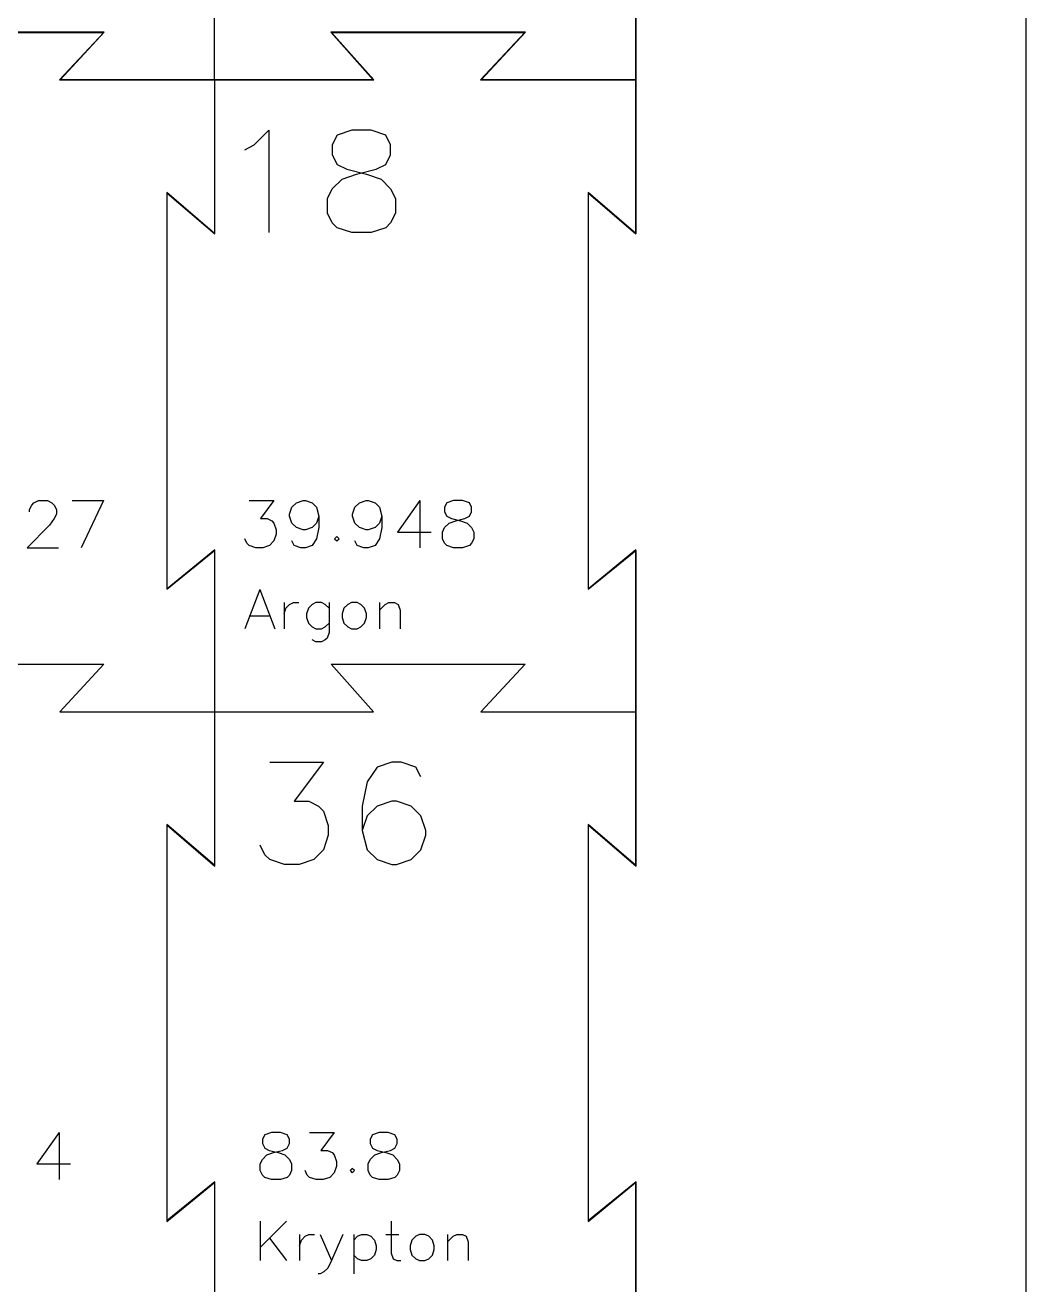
# Model space of a CAD drawing. Extents: x 0 to 297, y 0 to 210.
# Drawn here: x 261.62 to 296.95, y 119.47 to 163.94 of the extents above; entities that cross this region are included whole.
import ezdxf

# ---------------------------------------------------------------- set-up
doc = ezdxf.new("R2010")
doc.units = 0
doc.layers.get('0').update_dxf_attribs({"linetype": 'CONTINUOUS'})

msp = doc.modelspace()

# ---------------------------------------------------------------- linework, layer by layer
at = {"color": 1}
for p, q in [((296.950071, 198.838909), (296.950071, 11.161079)), ((283.17623, 164.867138), (283.17623, 162.008694)), ((283.185245, 162.008694), (283.185245, 164.867138)), ((264.415138, 163.692834), (257.539994, 163.692834)), ((257.561308, 163.682997), (264.393004, 163.682997)), ((264.393004, 163.682997), (262.831403, 162.004163)), ((262.852717, 162.014), (264.415138, 163.692834)), ((272.41143, 163.692446), (273.909091, 162.013612)), ((279.286573, 163.692446), (272.41143, 163.692446)), ((273.929585, 162.004597), (272.431923, 163.683431)), ((272.431923, 163.683431), (279.26526, 163.683431)), ((279.26526, 163.683431), (277.702839, 162.004597)), ((277.723332, 162.013612), (279.286573, 163.692446)), ((262.831403, 162.004163), (264.637287, 162.004163)), ((264.637287, 162.014), (262.852717, 162.014)), ((266.453007, 162.014), (264.637287, 162.014)), ((264.637287, 162.004163), (266.453007, 162.004163)), ((268.309713, 162.014), (266.453007, 162.014)), ((266.453007, 162.004163), (268.309713, 162.004163)), ((268.304542, 162.009081), (268.304542, 159.308027)), ((268.314379, 162.009081), (268.304542, 162.009081)), ((270.316999, 162.013612), (268.30946, 162.013612)), ((268.30946, 162.013612), (268.30946, 162.004597)), ((268.30946, 162.004597), (270.316999, 162.004597)), ((268.309713, 162.004163), (268.309713, 162.014)), ((268.314379, 159.308027), (268.314379, 162.009081)), ((273.909091, 162.013612), (270.316999, 162.013612)), ((270.316999, 162.004597), (273.929585, 162.004597)), ((277.702839, 162.004597), (279.508722, 162.004597)), ((279.508722, 162.013612), (277.723332, 162.013612)), ((281.324442, 162.013612), (279.508722, 162.013612)), ((279.508722, 162.004597), (281.324442, 162.004597)), ((283.181149, 162.013612), (281.324442, 162.013612)), ((281.324442, 162.004597), (283.181149, 162.004597)), ((283.17623, 162.009081), (283.17623, 159.308027)), ((283.185245, 162.009081), (283.17623, 162.009081)), ((283.17623, 162.008694), (283.185245, 162.008694)), ((283.181149, 162.004597), (283.181149, 162.013612)), ((283.185245, 159.308027), (283.185245, 162.009081)), ((268.304542, 159.308027), (268.304542, 156.588119)), ((268.314379, 156.566806), (268.314379, 159.308027)), ((283.17623, 159.308027), (283.17623, 156.587299)), ((283.185245, 156.566806), (283.185245, 159.308027)), ((268.304542, 156.588119), (266.625718, 158.025949)), ((266.625718, 158.025949), (266.625718, 144.022275)), ((266.635555, 144.042768), (266.635555, 158.004636)), ((266.635555, 158.004636), (268.314379, 156.566806)), ((283.17623, 156.587299), (281.497407, 158.025949)), ((281.497407, 158.025949), (281.497407, 144.022275)), ((281.506422, 144.041949), (281.506422, 158.005455)), ((281.506422, 158.005455), (283.185245, 156.566806)), ((268.314379, 145.413379), (266.635555, 144.042768)), ((268.314379, 142.559853), (268.314379, 145.413379)), ((283.185245, 145.413379), (281.506422, 144.041949)), ((283.185245, 142.559853), (283.185245, 145.413379)), ((266.625718, 144.022275), (268.304542, 145.392886)), ((268.304542, 145.392886), (268.304542, 142.559853)), ((281.497407, 144.022275), (283.17623, 145.393705)), ((283.17623, 145.393705), (283.17623, 142.559853)), ((268.304542, 142.559853), (268.304542, 139.701408)), ((268.314379, 139.701408), (268.314379, 142.559853)), ((283.17623, 142.559853), (283.17623, 139.701408)), ((283.185245, 139.701408), (283.185245, 142.559853)), ((257.550291, 141.380629), (264.404093, 141.380629)), ((264.404093, 141.380629), (262.84219, 139.701796)), ((273.919499, 139.701796), (272.421727, 141.380629)), ((272.421727, 141.380629), (279.275528, 141.380629)), ((279.275528, 141.380629), (277.713626, 139.701796)), ((262.84219, 139.701796), (264.637308, 139.701796)), ((268.302336, 139.701796), (268.302336, 137.000742)), ((268.317093, 139.701796), (268.302336, 139.701796)), ((268.304542, 139.701408), (268.314379, 139.701408)), ((268.317093, 137.000742), (268.317093, 139.701796)), ((270.317299, 139.701796), (273.919499, 139.701796)), ((277.713626, 139.701796), (279.508743, 139.701796)), ((283.173771, 139.701796), (283.173771, 137.000742)), ((283.188528, 139.701796), (283.173771, 139.701796)), ((283.17623, 139.701408), (283.185245, 139.701408)), ((283.188528, 137.000742), (283.188528, 139.701796)), ((268.302336, 137.000742), (268.302336, 134.285752)), ((268.317093, 134.253782), (268.317093, 137.000742)), ((283.173771, 137.000742), (283.173771, 134.285752)), ((283.188528, 134.253782), (283.188528, 137.000742)), ((268.302336, 134.285752), (266.623512, 135.724402)), ((266.623512, 135.724402), (266.623512, 121.709251)), ((266.638269, 121.740402), (266.638269, 135.692432)), ((266.638269, 135.692432), (268.317093, 134.253782)), ((283.173771, 134.285752), (281.494948, 135.724402)), ((281.494948, 135.724402), (281.494948, 121.709251)), ((281.509704, 121.740402), (281.509704, 135.692432)), ((281.509704, 135.692432), (283.188528, 134.253782)), ((266.623512, 121.709251), (268.302336, 123.081502)), ((268.317093, 123.111832), (266.638269, 121.740402)), ((268.302336, 123.081502), (268.302336, 120.252567)), ((268.317093, 120.252567), (268.317093, 123.111832)), ((281.494948, 121.709251), (283.173771, 123.081502)), ((283.188528, 123.111832), (281.509704, 121.740402)), ((283.173771, 123.081502), (283.173771, 120.252567)), ((283.188528, 120.252567), (283.188528, 123.111832)), ((268.302336, 120.252567), (268.302336, 117.394123)), ((268.317093, 117.394123), (268.317093, 120.252567)), ((283.173771, 120.252567), (283.173771, 117.394123)), ((283.188528, 117.394123), (283.188528, 120.252567))]:
    msp.add_line(p, q, dxfattribs=at)
at = {"color": 5}
for p, q in [((269.711001, 159.708239), (270.229338, 160.226579)), ((270.229338, 160.226579), (270.229338, 156.614567)), ((273.148392, 160.226579), (272.635512, 160.05198)), ((273.835871, 160.226579), (273.148392, 160.226579)), ((274.354207, 160.05198), (273.835871, 160.226579)), ((269.372718, 159.539096), (269.711001, 159.708239)), ((272.635512, 160.05198), (272.460914, 159.708239)), ((272.460914, 159.708239), (272.460914, 159.364498)), ((274.523349, 159.708239), (274.354207, 160.05198)), ((274.523349, 159.364498), (274.523349, 159.708239)), ((272.460914, 159.364498), (272.635512, 159.020756)), ((274.354207, 159.020756), (274.523349, 159.364498)), ((272.635512, 159.020756), (272.979251, 158.851614)), ((272.979251, 158.851614), (273.666729, 158.677015)), ((273.32299, 158.677015), (274.010468, 158.851614)), ((274.010468, 158.851614), (274.354207, 159.020756)), ((272.460914, 158.164131), (272.810109, 158.502416)), ((272.810109, 158.502416), (273.32299, 158.677015)), ((273.666729, 158.677015), (274.185066, 158.502416)), ((274.185066, 158.502416), (274.523349, 158.164131)), ((272.291773, 157.814934), (272.460914, 158.164131)), ((274.523349, 158.164131), (274.697947, 157.814934)), ((272.291773, 157.30205), (272.291773, 157.814934)), ((274.697947, 157.814934), (274.697947, 157.30205)), ((272.460914, 156.958309), (272.291773, 157.30205)), ((274.697947, 157.30205), (274.523349, 156.958309)), ((272.635512, 156.786438), (272.460914, 156.958309)), ((273.148392, 156.614567), (272.635512, 156.786438)), ((273.835871, 156.614567), (273.148392, 156.614567)), ((274.354207, 156.786438), (273.835871, 156.614567)), ((274.523349, 156.958309), (274.354207, 156.786438)), ((261.769759, 146.841486), (261.850342, 146.997618)), ((261.769759, 146.760902), (261.769759, 146.841486)), ((261.850342, 146.997618), (261.930926, 147.078202)), ((261.930926, 147.078202), (262.087056, 147.158786)), ((262.087056, 147.158786), (262.404354, 147.158786)), ((262.404354, 147.158786), (262.565521, 147.078202)), ((262.565521, 147.078202), (262.643586, 146.997618)), ((262.643586, 146.997618), (262.721652, 146.841486)), ((262.721652, 146.841486), (262.721652, 146.680318)), ((263.278182, 147.158786), (264.388723, 147.158786)), ((264.388723, 147.158786), (263.595479, 145.491703)), ((269.531376, 147.158786), (270.402686, 147.158786)), ((270.402686, 147.158786), (269.929257, 146.524186)), ((270.959216, 146.680318), (271.037281, 146.919552)), ((271.037281, 146.919552), (271.198448, 147.078202)), ((271.198448, 147.078202), (271.435162, 147.158786)), ((271.435162, 147.158786), (271.515746, 147.158786)), ((271.515746, 147.158786), (271.75246, 147.078202)), ((271.75246, 147.078202), (271.911109, 146.919552)), ((271.911109, 146.919552), (271.989174, 146.602252)), ((273.180299, 146.680318), (273.258365, 146.919552)), ((273.258365, 146.919552), (273.419532, 147.078202)), ((273.419532, 147.078202), (273.656246, 147.158786)), ((273.656246, 147.158786), (273.736829, 147.158786)), ((273.736829, 147.158786), (273.973543, 147.078202)), ((273.973543, 147.078202), (274.132192, 146.919552)), ((274.132192, 146.919552), (274.210258, 146.602252)), ((275.560032, 147.158786), (274.766788, 146.045719)), ((275.560032, 147.158786), (275.560032, 145.491703)), ((276.511925, 147.078202), (276.431341, 146.919552)), ((276.431341, 146.919552), (276.431341, 146.760902)), ((276.431341, 146.760902), (276.511925, 146.602252)), ((276.748639, 147.158786), (276.511925, 147.078202)), ((277.065936, 147.158786), (276.748639, 147.158786)), ((277.305169, 147.078202), (277.065936, 147.158786)), ((277.383234, 146.919552), (277.305169, 147.078202)), ((277.305169, 146.602252), (277.383234, 146.760902)), ((277.383234, 146.760902), (277.383234, 146.919552)), ((262.643586, 146.524186), (262.484938, 146.284953)), ((262.721652, 146.680318), (262.643586, 146.524186)), ((269.929257, 146.524186), (270.165972, 146.524186)), ((270.165972, 146.524186), (270.32462, 146.443602)), ((270.32462, 146.443602), (270.402686, 146.363018)), ((270.402686, 146.363018), (270.483269, 146.126303)), ((270.959216, 146.602252), (270.959216, 146.680318)), ((271.037281, 146.363018), (270.959216, 146.602252)), ((271.198448, 146.206887), (271.037281, 146.363018)), ((271.911109, 146.363018), (271.75246, 146.206887)), ((271.989174, 146.602252), (271.911109, 146.363018)), ((271.989174, 146.602252), (271.989174, 146.206887)), ((273.180299, 146.602252), (273.180299, 146.680318)), ((273.258365, 146.363018), (273.180299, 146.602252)), ((273.419532, 146.206887), (273.258365, 146.363018)), ((274.132192, 146.363018), (273.973543, 146.206887)), ((274.210258, 146.602252), (274.132192, 146.363018)), ((274.210258, 146.602252), (274.210258, 146.206887)), ((276.431341, 146.206887), (276.592508, 146.363018)), ((276.511925, 146.602252), (276.670574, 146.524186)), ((276.592508, 146.363018), (276.829222, 146.443602)), ((276.670574, 146.524186), (276.987871, 146.443602)), ((276.829222, 146.443602), (277.14652, 146.524186)), ((276.987871, 146.443602), (277.227104, 146.363018)), ((277.14652, 146.524186), (277.305169, 146.602252)), ((277.227104, 146.363018), (277.383234, 146.206887)), ((262.484938, 146.284953), (261.691693, 145.491703)), ((270.483269, 145.967653), (270.402686, 145.729678)), ((270.483269, 146.126303), (270.483269, 145.967653)), ((271.435162, 146.126303), (271.198448, 146.206887)), ((271.515746, 146.126303), (271.435162, 146.126303)), ((271.75246, 146.206887), (271.515746, 146.126303)), ((271.989174, 146.206887), (271.911109, 145.809003)), ((272.623769, 145.889587), (272.545704, 145.809003)), ((272.704353, 145.809003), (272.623769, 145.889587)), ((273.656246, 146.126303), (273.419532, 146.206887)), ((273.736829, 146.126303), (273.656246, 146.126303)), ((273.973543, 146.206887), (273.736829, 146.126303)), ((274.210258, 146.206887), (274.132192, 145.809003)), ((274.766788, 146.045719), (275.957913, 146.045719)), ((276.353276, 146.045719), (276.431341, 146.206887)), ((276.353276, 145.809003), (276.353276, 146.045719)), ((277.383234, 146.206887), (277.463818, 146.045719)), ((277.463818, 146.045719), (277.463818, 145.809003)), ((261.691693, 145.491703), (262.802235, 145.491703)), ((269.450793, 145.650353), (269.372727, 145.809003)), ((269.531376, 145.571028), (269.450793, 145.650353)), ((269.76809, 145.491703), (269.531376, 145.571028)), ((270.007323, 145.491703), (269.76809, 145.491703)), ((270.246555, 145.571028), (270.007323, 145.491703)), ((270.402686, 145.729678), (270.246555, 145.571028)), ((271.117864, 145.571028), (271.037281, 145.729678)), ((271.354579, 145.491703), (271.117864, 145.571028)), ((271.515746, 145.491703), (271.354579, 145.491703)), ((271.75246, 145.571028), (271.515746, 145.491703)), ((271.911109, 145.809003), (271.75246, 145.571028)), ((272.545704, 145.809003), (272.623769, 145.729678)), ((272.623769, 145.729678), (272.704353, 145.809003)), ((273.338948, 145.571028), (273.258365, 145.729678)), ((273.575662, 145.491703), (273.338948, 145.571028)), ((273.736829, 145.491703), (273.575662, 145.491703)), ((273.973543, 145.571028), (273.736829, 145.491703)), ((274.132192, 145.809003), (273.973543, 145.571028)), ((276.431341, 145.650353), (276.353276, 145.809003)), ((276.511925, 145.571028), (276.431341, 145.650353)), ((276.748639, 145.491703), (276.511925, 145.571028)), ((277.065936, 145.491703), (276.748639, 145.491703)), ((277.305169, 145.571028), (277.065936, 145.491703)), ((277.383234, 145.650353), (277.305169, 145.571028)), ((277.463818, 145.809003), (277.383234, 145.650353)), ((269.901512, 144.019828), (269.372683, 142.630592)), ((269.901512, 144.019828), (270.430342, 142.630592)), ((270.759811, 143.55605), (270.759811, 142.630592)), ((270.759811, 143.159425), (270.826964, 143.356688)), ((270.826964, 143.356688), (270.959171, 143.490995)), ((270.959171, 143.490995), (271.091378, 143.55605)), ((271.091378, 143.55605), (271.28864, 143.55605)), ((271.620208, 143.356688), (271.555154, 143.159425)), ((271.754514, 143.490995), (271.620208, 143.356688)), ((271.884623, 143.55605), (271.754514, 143.490995)), ((272.083983, 143.55605), (271.884623, 143.55605)), ((272.21619, 143.490995), (272.083983, 143.55605)), ((272.348398, 143.356688), (272.21619, 143.490995)), ((272.348398, 143.55605), (272.348398, 142.498384)), ((272.875129, 143.356688), (272.810074, 143.159425)), ((273.009434, 143.490995), (272.875129, 143.356688)), ((273.139543, 143.55605), (273.009434, 143.490995)), ((273.338904, 143.55605), (273.139543, 143.55605)), ((273.471111, 143.490995), (273.338904, 143.55605)), ((273.603318, 143.356688), (273.471111, 143.490995)), ((273.668373, 143.159425), (273.603318, 143.356688)), ((274.130049, 143.55605), (274.130049, 142.630592)), ((274.130049, 143.291633), (274.329409, 143.490995)), ((274.329409, 143.490995), (274.461617, 143.55605)), ((274.461617, 143.55605), (274.658879, 143.55605)), ((274.658879, 143.55605), (274.793184, 143.490995)), ((274.793184, 143.490995), (274.858239, 143.291633)), ((274.858239, 143.291633), (274.858239, 142.630592)), ((269.569945, 143.092272), (270.23308, 143.092272)), ((271.555154, 143.159425), (271.555154, 143.027217)), ((271.555154, 143.027217), (271.620208, 142.828905)), ((271.620208, 142.828905), (271.754514, 142.696696)), ((272.21619, 142.696696), (272.348398, 142.828905)), ((272.810074, 143.159425), (272.810074, 143.027217)), ((272.810074, 143.027217), (272.875129, 142.828905)), ((272.875129, 142.828905), (273.009434, 142.696696)), ((273.471111, 142.696696), (273.603318, 142.828905)), ((273.603318, 142.828905), (273.668373, 143.027217)), ((273.668373, 143.027217), (273.668373, 143.159425)), ((271.754514, 142.696696), (271.884623, 142.630592)), ((271.884623, 142.630592), (272.083983, 142.630592)), ((272.083983, 142.630592), (272.21619, 142.696696)), ((272.283343, 142.299023), (272.21619, 142.233968)), ((272.348398, 142.498384), (272.283343, 142.299023)), ((273.009434, 142.696696), (273.139543, 142.630592)), ((273.139543, 142.630592), (273.338904, 142.630592)), ((273.338904, 142.630592), (273.471111, 142.696696)), ((271.884623, 142.168913), (271.754514, 142.233968)), ((272.083983, 142.168913), (271.884623, 142.168913)), ((272.21619, 142.233968), (272.083983, 142.168913)), ((270.262076, 137.919294), (272.149913, 137.919294)), ((272.149913, 137.919294), (271.124152, 136.544328)), ((274.561543, 137.919294), (274.043206, 137.744695)), ((274.899826, 137.919294), (274.561543, 137.919294)), ((275.418163, 137.744695), (274.899826, 137.919294)), ((274.043206, 137.744695), (273.699467, 137.231811)), ((275.587304, 137.400954), (275.418163, 137.744695)), ((273.699467, 137.231811), (273.524869, 136.36973)), ((271.124152, 136.544328), (271.637032, 136.544328)), ((271.637032, 136.544328), (271.980771, 136.36973)), ((274.561543, 136.544328), (274.043206, 136.36973)), ((274.730684, 136.544328), (274.561543, 136.544328)), ((275.249021, 136.36973), (274.730684, 136.544328)), ((271.980771, 136.36973), (272.149913, 136.195131)), ((272.149913, 136.195131), (272.324511, 135.682247)), ((273.524869, 136.36973), (273.524869, 135.507648)), ((274.043206, 136.36973), (273.699467, 136.025988)), ((275.587304, 136.025988), (275.249021, 136.36973)), ((272.324511, 135.682247), (272.324511, 135.338506)), ((273.699467, 136.025988), (273.524869, 135.507648)), ((275.761902, 135.507648), (275.587304, 136.025988)), ((272.324511, 135.338506), (272.149913, 134.822894)), ((273.524869, 135.507648), (273.699467, 134.822894)), ((275.587304, 134.822894), (275.761902, 135.338506)), ((275.761902, 135.338506), (275.761902, 135.507648)), ((270.087478, 134.651023), (269.918337, 134.994765)), ((272.149913, 134.822894), (271.81163, 134.479153)), ((273.699467, 134.822894), (274.043206, 134.479153)), ((275.249021, 134.479153), (275.587304, 134.822894)), ((270.262076, 134.479153), (270.087478, 134.651023)), ((270.774956, 134.307282), (270.262076, 134.479153)), ((271.293293, 134.307282), (270.774956, 134.307282)), ((271.81163, 134.479153), (271.293293, 134.307282)), ((274.043206, 134.479153), (274.561543, 134.307282)), ((274.561543, 134.307282), (274.730684, 134.307282)), ((274.730684, 134.307282), (275.249021, 134.479153)), ((262.820702, 124.8515), (262.027458, 123.738433)), ((262.820702, 124.8515), (262.820702, 123.184418)), ((270.076994, 124.770916), (269.99641, 124.612266)), ((269.99641, 124.612266), (269.99641, 124.453617)), ((270.313708, 124.8515), (270.076994, 124.770916)), ((270.631006, 124.8515), (270.313708, 124.8515)), ((270.870238, 124.770916), (270.631006, 124.8515)), ((270.948303, 124.612266), (270.870238, 124.770916)), ((270.948303, 124.453617), (270.948303, 124.612266)), ((271.663482, 124.8515), (272.534792, 124.8515)), ((272.534792, 124.8515), (272.061363, 124.216901)), ((273.884566, 124.770916), (273.803982, 124.612266)), ((273.803982, 124.612266), (273.803982, 124.453617)), ((274.12128, 124.8515), (273.884566, 124.770916)), ((274.438578, 124.8515), (274.12128, 124.8515)), ((274.67781, 124.770916), (274.438578, 124.8515)), ((274.755875, 124.612266), (274.67781, 124.770916)), ((274.755875, 124.453617), (274.755875, 124.612266)), ((269.99641, 124.453617), (270.076994, 124.294967)), ((270.076994, 124.294967), (270.235643, 124.216901)), ((270.157577, 124.055733), (270.394292, 124.136317)), ((270.235643, 124.216901), (270.55294, 124.136317)), ((270.394292, 124.136317), (270.711589, 124.216901)), ((270.55294, 124.136317), (270.792173, 124.055733)), ((270.711589, 124.216901), (270.870238, 124.294967)), ((270.870238, 124.294967), (270.948303, 124.453617)), ((272.061363, 124.216901), (272.298077, 124.216901)), ((272.298077, 124.216901), (272.456726, 124.136317)), ((272.456726, 124.136317), (272.534792, 124.055733)), ((273.803982, 124.453617), (273.884566, 124.294967)), ((273.884566, 124.294967), (274.043215, 124.216901)), ((273.965149, 124.055733), (274.201863, 124.136317)), ((274.043215, 124.216901), (274.360512, 124.136317)), ((274.201863, 124.136317), (274.519161, 124.216901)), ((274.360512, 124.136317), (274.599745, 124.055733)), ((274.519161, 124.216901), (274.67781, 124.294967)), ((274.67781, 124.294967), (274.755875, 124.453617)), ((262.027458, 123.738433), (263.218583, 123.738433)), ((269.918345, 123.738433), (269.99641, 123.899601)), ((269.918345, 123.501718), (269.918345, 123.738433)), ((269.99641, 123.899601), (270.157577, 124.055733)), ((270.792173, 124.055733), (270.948303, 123.899601)), ((270.948303, 123.899601), (271.028887, 123.738433)), ((271.028887, 123.738433), (271.028887, 123.501718)), ((272.534792, 124.055733), (272.615375, 123.819017)), ((272.615375, 123.660367), (272.534792, 123.422393)), ((272.615375, 123.819017), (272.615375, 123.660367)), ((273.725917, 123.738433), (273.803982, 123.899601)), ((273.725917, 123.501718), (273.725917, 123.738433)), ((273.803982, 123.899601), (273.965149, 124.055733)), ((274.599745, 124.055733), (274.755875, 123.899601)), ((274.755875, 123.899601), (274.836459, 123.738433)), ((274.836459, 123.738433), (274.836459, 123.501718)), ((269.99641, 123.343068), (269.918345, 123.501718)), ((270.076994, 123.263743), (269.99641, 123.343068)), ((270.313708, 123.184418), (270.076994, 123.263743)), ((270.631006, 123.184418), (270.313708, 123.184418)), ((270.870238, 123.263743), (270.631006, 123.184418)), ((270.948303, 123.343068), (270.870238, 123.263743)), ((271.028887, 123.501718), (270.948303, 123.343068)), ((271.582899, 123.343068), (271.504833, 123.501718)), ((271.663482, 123.263743), (271.582899, 123.343068)), ((271.900196, 123.184418), (271.663482, 123.263743)), ((272.139429, 123.184418), (271.900196, 123.184418)), ((272.378661, 123.263743), (272.139429, 123.184418)), ((272.534792, 123.422393), (272.378661, 123.263743)), ((273.169387, 123.582302), (273.091322, 123.501718)), ((273.091322, 123.501718), (273.169387, 123.422393)), ((273.24997, 123.501718), (273.169387, 123.582302)), ((273.169387, 123.422393), (273.24997, 123.501718)), ((273.803982, 123.343068), (273.725917, 123.501718)), ((273.884566, 123.263743), (273.803982, 123.343068)), ((274.12128, 123.184418), (273.884566, 123.263743)), ((274.438578, 123.184418), (274.12128, 123.184418)), ((274.67781, 123.263743), (274.438578, 123.184418)), ((274.755875, 123.343068), (274.67781, 123.263743)), ((274.836459, 123.501718), (274.755875, 123.343068)), ((269.918301, 121.712542), (269.918301, 120.323307)), ((270.845851, 121.712542), (269.918301, 120.784986)), ((274.547657, 121.712542), (274.547657, 120.587723)), ((270.249868, 121.116556), (270.845851, 120.323307)), ((271.307527, 121.248764), (271.307527, 120.323307)), ((271.307527, 120.85214), (271.37468, 121.049403)), ((271.37468, 121.049403), (271.506887, 121.183709)), ((271.506887, 121.183709), (271.639095, 121.248764)), ((271.639095, 121.248764), (271.836357, 121.248764)), ((272.037815, 121.248764), (272.432339, 120.323307)), ((272.831059, 121.248764), (272.432339, 120.323307)), ((273.225583, 121.248764), (273.225583, 119.861627)), ((273.225583, 121.049403), (273.359889, 121.183709)), ((273.359889, 121.183709), (273.489998, 121.248764)), ((273.489998, 121.248764), (273.689358, 121.248764)), ((273.689358, 121.248764), (273.821565, 121.183709)), ((273.821565, 121.183709), (273.953773, 121.049403)), ((273.953773, 121.049403), (274.018827, 120.85214)), ((274.350395, 121.248764), (274.812071, 121.248764)), ((275.273748, 121.049403), (275.208693, 120.85214)), ((275.408054, 121.183709), (275.273748, 121.049403)), ((275.538163, 121.248764), (275.408054, 121.183709)), ((275.737523, 121.248764), (275.538163, 121.248764)), ((275.86973, 121.183709), (275.737523, 121.248764)), ((276.001938, 121.049403), (275.86973, 121.183709)), ((276.066992, 120.85214), (276.001938, 121.049403)), ((276.528668, 121.248764), (276.528668, 120.323307)), ((276.528668, 120.984348), (276.728029, 121.183709)), ((276.728029, 121.183709), (276.860236, 121.248764)), ((276.860236, 121.248764), (277.057498, 121.248764)), ((277.057498, 121.248764), (277.191804, 121.183709)), ((277.191804, 121.183709), (277.256858, 120.984348)), ((277.256858, 120.984348), (277.256858, 120.323307)), ((273.359889, 120.389411), (273.225583, 120.521619)), ((273.953773, 120.521619), (273.821565, 120.389411)), ((274.018827, 120.719931), (273.953773, 120.521619)), ((274.018827, 120.85214), (274.018827, 120.719931)), ((274.547657, 120.587723), (274.61481, 120.389411)), ((275.208693, 120.85214), (275.208693, 120.719931)), ((275.208693, 120.719931), (275.273748, 120.521619)), ((275.273748, 120.521619), (275.408054, 120.389411)), ((275.86973, 120.389411), (276.001938, 120.521619)), ((276.001938, 120.521619), (276.066992, 120.719931)), ((276.066992, 120.719931), (276.066992, 120.85214)), ((272.432339, 120.323307), (272.30223, 120.05889)), ((273.489998, 120.323307), (273.359889, 120.389411)), ((273.689358, 120.323307), (273.489998, 120.323307)), ((273.821565, 120.389411), (273.689358, 120.323307)), ((274.61481, 120.389411), (274.744918, 120.323307)), ((274.744918, 120.323307), (274.879224, 120.323307)), ((275.408054, 120.389411), (275.538163, 120.323307)), ((275.538163, 120.323307), (275.737523, 120.323307)), ((275.737523, 120.323307), (275.86973, 120.389411)), ((272.037815, 119.861627), (271.970662, 119.861627)), ((272.167924, 119.926682), (272.037815, 119.861627)), ((272.30223, 120.05889), (272.167924, 119.926682))]:
    msp.add_line(p, q, dxfattribs=at)
at = {"color": 1}
for points in [[(268.30946, 162.009021), (268.30946, 162.96403), (268.30946, 163.916957), (268.30946, 164.867383)], [(264.637308, 139.701796), (265.237904, 139.701796), (265.84189, 139.701796), (266.452756, 139.701796)], [(266.452756, 139.701796), (267.063623, 139.701796), (267.681371, 139.701796), (268.309494, 139.701796)], [(268.30946, 139.701796), (268.995145, 139.701796), (269.66326, 139.701796), (270.317299, 139.701796)], [(279.508743, 139.701796), (280.10934, 139.701796), (280.713325, 139.701796), (281.324191, 139.701796)], [(281.324191, 139.701796), (281.935058, 139.701796), (282.552807, 139.701796), (283.180929, 139.701796)]]:
    msp.add_open_spline(points, degree=3, dxfattribs=at)

doc.saveas('drawing.dxf')
